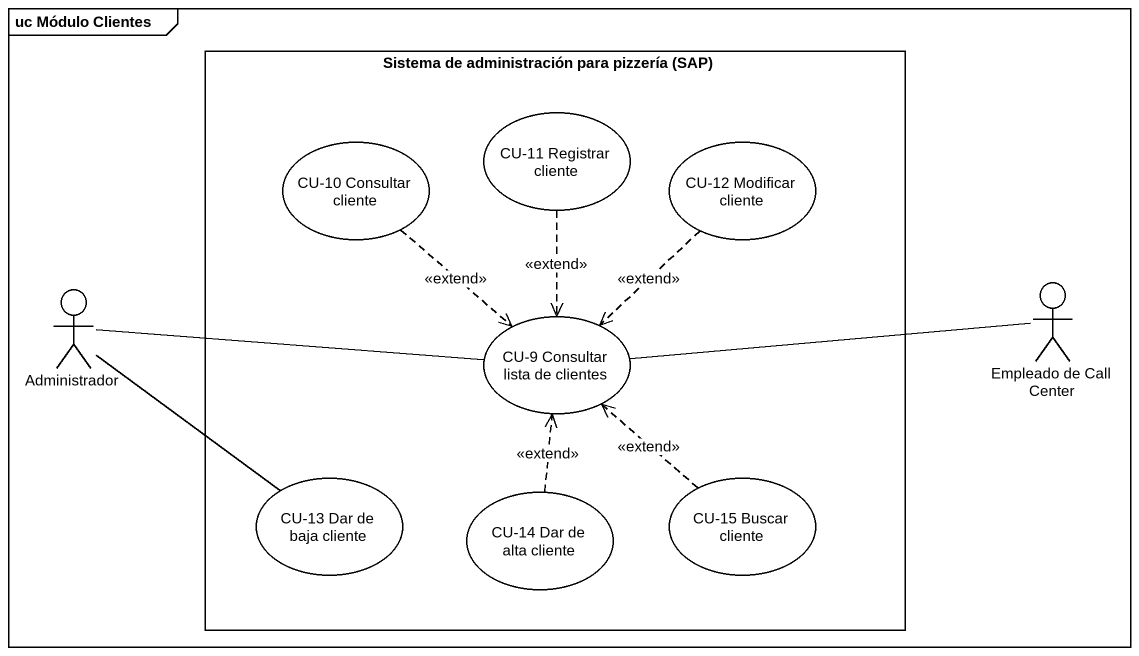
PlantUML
@startuml
mainframe uc Módulo Clientes
rectangle "Sistema de administración para pizzería (SAP)" as Sistema_de_administración {
  usecase "CU-11 Registrar cliente" as CU_11_Registrar_cliente
  usecase "CU-10 Consultar cliente" as CU_10_Consultar_cliente
  usecase "CU-12 Modificar cliente" as CU_12_Modificar_cliente
  usecase "CU-9 Consultar lista de clientes" as CU_9_Consultar_lista_de
  usecase "CU-13 Dar de baja cliente" as CU_13_Dar_de_baja_cliente
  usecase "CU-14 Dar de alta cliente" as CU_14_Dar_de_alta_cliente
  usecase "CU-15 Buscar cliente" as CU_15_Buscar_cliente
}
actor Administrador
actor "Empleado de Call Center" as Empleado_de_Call_Center
CU_11_Registrar_cliente ..> CU_9_Consultar_lista_de : <<extend>>
CU_10_Consultar_cliente ..> CU_9_Consultar_lista_de : <<extend>>
CU_12_Modificar_cliente ..> CU_9_Consultar_lista_de : <<extend>>
Administrador -right- CU_9_Consultar_lista_de
Administrador -- CU_13_Dar_de_baja_cliente
Empleado_de_Call_Center -left- CU_9_Consultar_lista_de
CU_14_Dar_de_alta_cliente .up.> CU_9_Consultar_lista_de : <<extend>>
CU_15_Buscar_cliente .up.> CU_9_Consultar_lista_de : <<extend>>
@enduml
